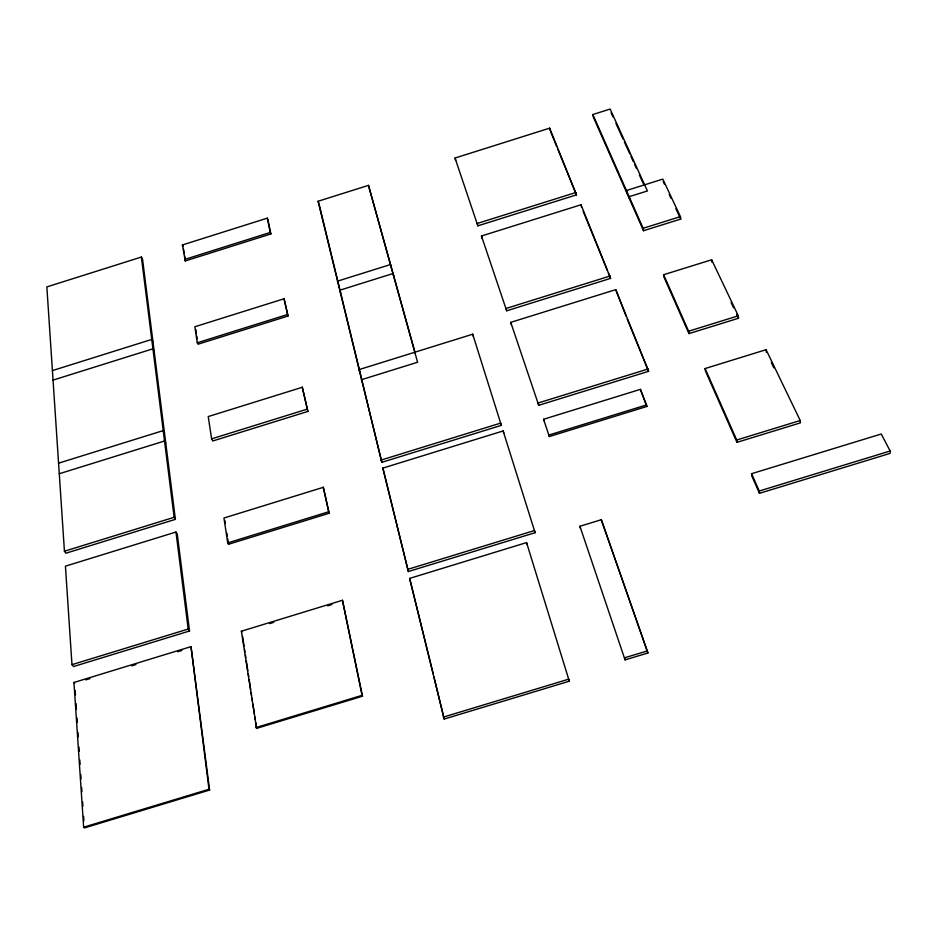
<?xml version="1.0" encoding="UTF-8"?>
<svg xmlns="http://www.w3.org/2000/svg" width="937" height="937" viewBox="0 0 937 937"><rect width="100%" height="100%" fill="white"/><g stroke="black" fill="none" stroke-linecap="round" stroke-linejoin="round"><path stroke-width="1.41" d="M890.15 451.002L890.103 453.379L759.462 493.319L751.825 476.008L751.591 473.7L881.248 434.007L890.15 451.002L759.239 491.023L759.462 493.319M141.382 257.054L46.85 286.909L64.43 551.237L65.906 553.217L175.406 519.356L142.541 259.244L141.382 257.054L174.13 517.306L175.406 519.356M380.926 460.137L500.663 423.114L501.354 425.363L381.827 462.316L318.076 201.268L368.475 185.362L415.278 353.343M455.019 158.037L549.668 128.146L576.478 194.873L477.87 225.84L455.019 158.037L455.675 160.391M626.83 192.952L626.431 190.527L662.822 179.108L680.414 216.623L680.742 219.071L643.508 230.713L593.273 116.949L592.84 114.513L610.128 109.055L647.42 190.961L629.16 196.688L629.559 199.124M182.399 244.955L267.279 218.157L267.912 219.656L270.887 233.945L185.327 260.931L182.399 244.955L183.113 246.431M184.601 259.467L270.254 232.446L267.279 218.157M575.986 192.472L477.214 223.486L477.87 225.84M52.413 370.595L151.747 339.428L152.942 341.583M481.466 235.995L581.022 204.77L610.619 278.383L506.683 310.791L481.466 235.995L482.11 238.349M284.063 298.774L194.837 326.755L197.274 342.778L198.035 344.219L287.999 316.038L284.063 298.774L287.999 316.038M53.046 380.117L152.93 348.81L154.125 350.953M197.274 342.778L287.343 314.563M643.508 230.713L643.122 228.288L680.414 216.623M610.163 275.993L506.039 308.472L506.683 310.791M58.574 463.183L163.225 430.598L164.455 432.707M302.3 387.274L208.225 416.578L211.621 438.856L212.781 440.987L307.875 411.425L302.3 387.274L307.875 411.425M501.354 425.363L472.705 334.204L358.953 369.635L359.843 371.86M510.747 322.351L615.75 289.65L648.603 371.31L538.728 405.299L510.747 322.351L511.379 324.67M663.642 274.728L711.651 259.783L738.297 315.816L738.543 318.24L688.941 333.607L664.005 277.141L663.642 274.728L688.613 331.218L688.941 333.607M59.277 473.747L164.525 440.999L165.767 443.096M211.621 438.856L306.879 409.246M688.613 331.218L738.297 315.816M648.193 368.955L538.119 403.015L538.728 405.299M64.43 551.237L174.13 517.306M175.98 532.029L65.426 566.182L71.973 664.661L73.519 666.547L189.52 630.999L177.269 534.067L175.98 532.029L188.196 629.043L189.52 630.999M382.858 468.102L503.134 430.95L535.109 532.708L408.356 571.535L382.858 468.102L408.356 571.535M705.104 368.546L766.079 349.7L800.221 420.514L800.362 422.88L736.962 442.346L705.42 370.911L705.104 368.546L736.705 440.015L736.962 442.346M323.312 487.322L223.943 518.02L227.726 542.898L228.534 544.268L329.098 513.265L323.312 487.322L329.098 513.265M543.577 419.272L640.404 389.359L646.905 406.447L549.328 436.548L543.577 419.272L543.975 420.783M646.624 404.901L548.918 435.037L549.328 436.548M227.726 542.898L328.418 511.848M736.705 440.015L800.221 420.514M71.973 664.661L188.196 629.043M407.454 569.45L534.453 530.541L535.109 532.708M526.559 542.605L569.309 681.199L444.197 719.054L409.633 578.398L526.559 542.605L527.238 544.76M579.921 526.266L601.308 519.719L647.912 652.972L625.061 659.894L579.921 526.266L580.495 528.456M73.953 682.476L191.007 646.635L209.619 790.043L84.365 827.945L83.639 827.195L73.953 682.476L74.644 683.296M241.371 631.222L342.462 600.277L362.514 696.203L256.597 728.377L241.371 631.222L241.922 632.1M85.782 679.887L89.964 678.611M131.73 665.832L135.912 664.544M177.679 651.765L181.86 650.489M269.598 623.62L273.745 622.355M327.704 605.841L331.862 604.564M256.047 727.545L362.045 695.348L362.514 696.203M647.444 650.899L624.546 657.821L625.061 659.894M443.306 717.121L568.677 679.173L569.309 681.199M83.639 827.195L208.998 789.259L209.619 790.043M771.327 362.596L773.845 367.843M731.118 302.604L733.589 307.816M736.681 314.328L738.543 318.24M663.173 181.555L664.38 184.144M669.229 194.498L671.044 198.375M675.893 208.728L680.742 219.071M611.135 112.827L612.939 116.785M615.949 123.391L623.152 139.238M624.358 141.885L629.769 153.773M630.964 156.42L633.377 161.703M634.572 164.338L636.375 168.309M639.385 174.914L643.59 184.156M592.84 114.513L643.122 228.288M751.591 473.7L759.239 491.023M409.633 578.398L433.21 673.808M270.254 232.446L270.887 233.945M550.722 131.894L556.754 146.641M557.855 149.311L576.478 194.873M583.154 211.2L607.317 270.325M608.418 273.007L610.619 278.383M626.08 316.214L615.75 289.65M627.181 318.908L648.603 371.31M362.303 381.945L361.401 379.731L417.574 362.244L368.475 185.362M646.905 406.447L640.404 389.359M338.362 283.431L337.472 281.17L390.46 264.55L391.256 266.846M340.576 292.52L339.686 290.259L392.954 273.557L393.763 275.853M318.076 201.268L318.955 203.552M647.912 652.972L601.308 519.719M472.705 334.204L473.396 336.5M503.134 430.95L503.813 433.187M319.294 204.957L381.827 462.316M433.89 676.631L444.197 719.054M549.668 128.146L550.183 130.559M342.462 600.277L362.045 695.348M581.022 204.77L581.502 207.171M183.523 249.066L184.12 253.025M184.53 255.66L185.327 260.931M195.786 329.543L196.407 333.549M196.805 336.219L197.215 338.889M224.95 520.785L225.372 523.549M226.848 533.212L227.269 535.976M227.691 538.74L228.534 544.268M242.578 636.41L244.112 646.471M244.557 649.341L244.99 652.211M245.424 655.092L245.869 657.961M246.302 660.831L247.836 670.892M248.282 673.773L248.715 676.643M249.148 679.512L250.683 689.573M251.128 692.455L251.561 695.324M252.006 698.194L252.44 701.075M252.873 703.945L254.407 714.006M254.852 716.875L255.286 719.757M255.731 722.626L256.597 728.377M191.007 646.635L208.998 789.259M711.651 259.783L711.933 262.219M766.079 349.7L766.267 352.113M75.136 690.534L75.428 694.867M76.014 703.546L76.401 709.332M76.986 718.011L77.279 722.357M77.958 732.476L78.251 736.822M78.931 746.941L79.223 751.287M79.797 759.966L80.09 764.299M80.769 774.43L81.062 778.764M81.648 787.443L81.941 791.788M82.62 801.908L82.913 806.242M83.592 816.373L83.885 820.707"/></g></svg>
